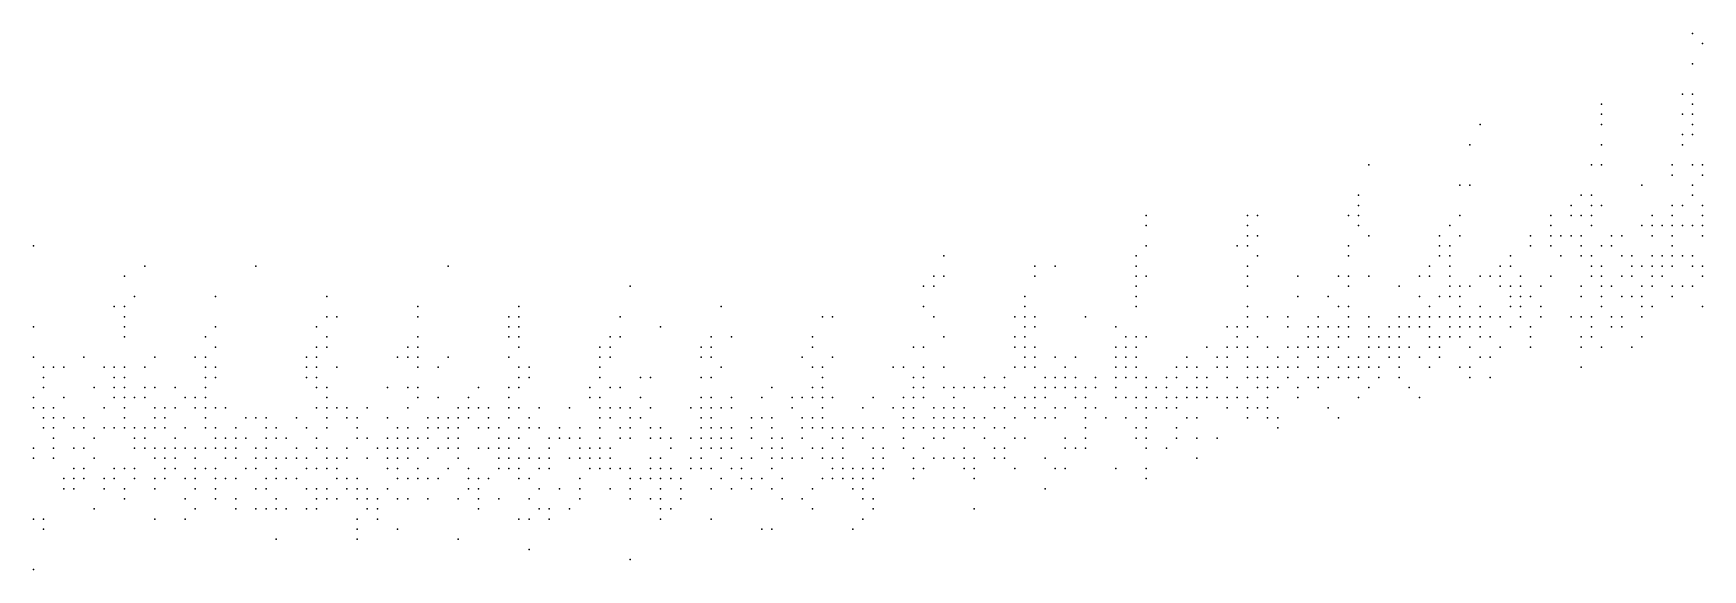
# Model space of a CAD drawing. Header units: millimetres. Extents: x -0.23 to 0.94, y -0.89 to 1.25.
# Drawn here: x 0.2952 to 0.3117, y 1.2129 to 1.2182 of the extents above; entities that cross this region are included whole.
import ezdxf

# ---------------------------------------------------------------- set-up
doc = ezdxf.new("R2010")
doc.units = ezdxf.units.MM

msp = doc.modelspace()

# ---------------------------------------------------------------- linework, layer by layer
at = {"layer": 'mainlayer', "color": 7, "lineweight": -3}
for p in [(0.3116, 1.2182), (0.3117, 1.2181), (0.3116, 1.2179), (0.3116, 1.2179), (0.3115, 1.2176), (0.3115, 1.2176), (0.3115, 1.2176), (0.3116, 1.2176), (0.3107, 1.2175), (0.3107, 1.2174), (0.3115, 1.2174), (0.3116, 1.2175), (0.3116, 1.2174), (0.3095, 1.2173), (0.3107, 1.2173), (0.3116, 1.2173), (0.3094, 1.2171), (0.3107, 1.2171), (0.3115, 1.2172), (0.3115, 1.2171), (0.3116, 1.2172), (0.3084, 1.2169), (0.3106, 1.2169), (0.3106, 1.2169), (0.3107, 1.2169), (0.3114, 1.2169), (0.3116, 1.2169), (0.3116, 1.2169), (0.3117, 1.2169), (0.3114, 1.2168), (0.3117, 1.2168), (0.3083, 1.2166), (0.3093, 1.2167), (0.3094, 1.2167), (0.3105, 1.2166), (0.3106, 1.2166), (0.3111, 1.2167), (0.3116, 1.2167), (0.3116, 1.2167), (0.3116, 1.2166), (0.3116, 1.2166), (0.3116, 1.2166), (0.3062, 1.2164), (0.3072, 1.2164), (0.3073, 1.2164), (0.3073, 1.2164), (0.3082, 1.2164), (0.3083, 1.2165), (0.3083, 1.2165), (0.3083, 1.2164), (0.3083, 1.2164), (0.3093, 1.2164), (0.3102, 1.2164), (0.3104, 1.2165), (0.3104, 1.2164), (0.3105, 1.2164), (0.3105, 1.2164), (0.3106, 1.2165), (0.3106, 1.2164), (0.3107, 1.2165), (0.3112, 1.2164), (0.3114, 1.2165), (0.3114, 1.2165), (0.3114, 1.2164), (0.3114, 1.2164), (0.3115, 1.2165), (0.3117, 1.2165), (0.3117, 1.2164), (0.3062, 1.2163), (0.3072, 1.2163), (0.3083, 1.2163), (0.3092, 1.2163), (0.3092, 1.2163), (0.3102, 1.2163), (0.3102, 1.2163), (0.3106, 1.2163), (0.3106, 1.2163), (0.3111, 1.2163), (0.3112, 1.2163), (0.3113, 1.2163), (0.3114, 1.2163), (0.3115, 1.2163), (0.3115, 1.2163), (0.3115, 1.2163), (0.3116, 1.2163), (0.3116, 1.2163), (0.3116, 1.2163), (0.3117, 1.2163), (0.2952, 1.2161), (0.3062, 1.2161), (0.3071, 1.2161), (0.3072, 1.2162), (0.3072, 1.2161), (0.3072, 1.2161), (0.3073, 1.2162), (0.3082, 1.2161), (0.3084, 1.2162), (0.3091, 1.2162), (0.3091, 1.2161), (0.3092, 1.2161), (0.3092, 1.2161), (0.3093, 1.2162), (0.31, 1.2162), (0.31, 1.2161), (0.3102, 1.2162), (0.3102, 1.2162), (0.3102, 1.2161), (0.3103, 1.2162), (0.3104, 1.2162), (0.3105, 1.2162), (0.3105, 1.2161), (0.3105, 1.2161), (0.3105, 1.2161), (0.3107, 1.2161), (0.3108, 1.2162), (0.3108, 1.2161), (0.3109, 1.2162), (0.3112, 1.2162), (0.3114, 1.2162), (0.3114, 1.2162), (0.3114, 1.2162), (0.3114, 1.2162), (0.3114, 1.2161), (0.3117, 1.2162), (0.2963, 1.2159), (0.2974, 1.2159), (0.2993, 1.2159), (0.3042, 1.216), (0.3051, 1.2159), (0.3053, 1.2159), (0.3061, 1.216), (0.3061, 1.2159), (0.3061, 1.2159), (0.3061, 1.2159), (0.3072, 1.2159), (0.3072, 1.2159), (0.3072, 1.2159), (0.3073, 1.216), (0.3082, 1.216), (0.309, 1.2159), (0.3091, 1.216), (0.3091, 1.216), (0.3091, 1.216), (0.3092, 1.216), (0.3092, 1.2159), (0.3097, 1.2159), (0.3098, 1.216), (0.3098, 1.2159), (0.3103, 1.216), (0.3105, 1.216), (0.3106, 1.216), (0.3106, 1.2159), (0.3107, 1.2159), (0.3109, 1.216), (0.3109, 1.216), (0.311, 1.216), (0.311, 1.2159), (0.311, 1.2159), (0.3111, 1.2159), (0.3111, 1.2159), (0.3112, 1.216), (0.3112, 1.216), (0.3112, 1.2159), (0.3113, 1.216), (0.3113, 1.2159), (0.3114, 1.216), (0.3114, 1.2159), (0.3114, 1.2159), (0.3115, 1.216), (0.3116, 1.216), (0.3116, 1.2159), (0.3116, 1.2159), (0.3116, 1.2159), (0.3117, 1.2159), (0.2961, 1.2158), (0.3041, 1.2158), (0.3041, 1.2158), (0.3042, 1.2158), (0.3042, 1.2158), (0.3051, 1.2158), (0.3061, 1.2158), (0.3062, 1.2158), (0.3072, 1.2158), (0.3077, 1.2158), (0.3081, 1.2158), (0.3082, 1.2158), (0.3084, 1.2158), (0.3089, 1.2158), (0.309, 1.2158), (0.3092, 1.2158), (0.3095, 1.2158), (0.3096, 1.2158), (0.3097, 1.2158), (0.3099, 1.2158), (0.3102, 1.2158), (0.3106, 1.2158), (0.3107, 1.2158), (0.3107, 1.2158), (0.3109, 1.2158), (0.3109, 1.2158), (0.3109, 1.2158), (0.3109, 1.2158), (0.311, 1.2158), (0.3112, 1.2158), (0.3113, 1.2158), (0.3117, 1.2158), (0.3117, 1.2158), (0.2962, 1.2156), (0.297, 1.2156), (0.2981, 1.2156), (0.2981, 1.2156), (0.3011, 1.2157), (0.304, 1.2157), (0.3041, 1.2157), (0.3041, 1.2157), (0.305, 1.2156), (0.3061, 1.2157), (0.3061, 1.2156), (0.3061, 1.2156), (0.3061, 1.2156), (0.3072, 1.2157), (0.3072, 1.2157), (0.3077, 1.2156), (0.308, 1.2156), (0.3082, 1.2157), (0.3087, 1.2157), (0.3089, 1.2156), (0.3091, 1.2156), (0.3092, 1.2157), (0.3092, 1.2157), (0.3092, 1.2157), (0.3092, 1.2156), (0.3093, 1.2157), (0.3093, 1.2156), (0.3093, 1.2156), (0.3094, 1.2157), (0.3097, 1.2157), (0.3098, 1.2157), (0.3098, 1.2157), (0.3098, 1.2156), (0.3099, 1.2157), (0.3099, 1.2156), (0.31, 1.2156), (0.3101, 1.2157), (0.3101, 1.2157), (0.3105, 1.2157), (0.3105, 1.2157), (0.3105, 1.2156), (0.3105, 1.2156), (0.3107, 1.2157), (0.3107, 1.2156), (0.3108, 1.2157), (0.3109, 1.2156), (0.311, 1.2156), (0.3111, 1.2157), (0.3111, 1.2156), (0.3111, 1.2156), (0.3112, 1.2157), (0.3114, 1.2157), (0.3114, 1.2157), (0.3114, 1.2156), (0.3115, 1.2157), (0.3116, 1.2157), (0.296, 1.2155), (0.2961, 1.2155), (0.2961, 1.2155), (0.2961, 1.2154), (0.2961, 1.2154), (0.2961, 1.2154), (0.2981, 1.2154), (0.2982, 1.2154), (0.299, 1.2155), (0.299, 1.2154), (0.299, 1.2154), (0.2999, 1.2154), (0.3, 1.2155), (0.3, 1.2154), (0.301, 1.2154), (0.301, 1.2154), (0.302, 1.2155), (0.303, 1.2154), (0.3031, 1.2154), (0.304, 1.2155), (0.3041, 1.2154), (0.3049, 1.2154), (0.305, 1.2155), (0.305, 1.2154), (0.3051, 1.2154), (0.3056, 1.2154), (0.3061, 1.2155), (0.3072, 1.2155), (0.3072, 1.2154), (0.3074, 1.2154), (0.3074, 1.2154), (0.3076, 1.2154), (0.3079, 1.2154), (0.3081, 1.2155), (0.3082, 1.2155), (0.3082, 1.2154), (0.3084, 1.2154), (0.3084, 1.2154), (0.3084, 1.2154), (0.3087, 1.2154), (0.3088, 1.2154), (0.3089, 1.2154), (0.3089, 1.2154), (0.309, 1.2155), (0.309, 1.2154), (0.3091, 1.2154), (0.3092, 1.2154), (0.3092, 1.2154), (0.3093, 1.2155), (0.3093, 1.2154), (0.3094, 1.2154), (0.3094, 1.2154), (0.3095, 1.2155), (0.3095, 1.2155), (0.3095, 1.2154), (0.3096, 1.2154), (0.3096, 1.2154), (0.3097, 1.2154), (0.3098, 1.2155), (0.3098, 1.2155), (0.3098, 1.2155), (0.3099, 1.2155), (0.3099, 1.2155), (0.3099, 1.2154), (0.3101, 1.2155), (0.3101, 1.2154), (0.3104, 1.2154), (0.3105, 1.2154), (0.3106, 1.2154), (0.3107, 1.2155), (0.3108, 1.2154), (0.3109, 1.2154), (0.3111, 1.2155), (0.3111, 1.2154), (0.3112, 1.2155), (0.3117, 1.2155), (0.2952, 1.2153), (0.2961, 1.2153), (0.2961, 1.2153), (0.297, 1.2153), (0.298, 1.2153), (0.298, 1.2153), (0.2999, 1.2153), (0.3, 1.2153), (0.3014, 1.2153), (0.305, 1.2153), (0.3051, 1.2153), (0.3059, 1.2153), (0.307, 1.2153), (0.3071, 1.2153), (0.3072, 1.2153), (0.3076, 1.2153), (0.3078, 1.2153), (0.3078, 1.2153), (0.3079, 1.2153), (0.308, 1.2153), (0.3081, 1.2153), (0.3082, 1.2153), (0.3082, 1.2153), (0.3084, 1.2153), (0.3086, 1.2153), (0.3087, 1.2153), (0.3088, 1.2153), (0.3089, 1.2153), (0.3089, 1.2153), (0.309, 1.2153), (0.309, 1.2153), (0.3092, 1.2153), (0.3092, 1.2153), (0.3092, 1.2153), (0.3093, 1.2153), (0.3093, 1.2153), (0.3093, 1.2153), (0.3094, 1.2153), (0.3095, 1.2153), (0.3098, 1.2153), (0.31, 1.2153), (0.3106, 1.2153), (0.3106, 1.2153), (0.3108, 1.2153), (0.3109, 1.2153), (0.2961, 1.2152), (0.2961, 1.2152), (0.2969, 1.2152), (0.2969, 1.2152), (0.297, 1.2151), (0.298, 1.2151), (0.2981, 1.2152), (0.2981, 1.2151), (0.2989, 1.2151), (0.299, 1.2152), (0.299, 1.2152), (0.299, 1.2152), (0.299, 1.2151), (0.2999, 1.2152), (0.3, 1.2152), (0.3, 1.2152), (0.3, 1.2151), (0.3, 1.2151), (0.3008, 1.2151), (0.3009, 1.2152), (0.3009, 1.2151), (0.3009, 1.2151), (0.301, 1.2152), (0.3018, 1.2151), (0.3019, 1.2152), (0.3019, 1.2151), (0.3021, 1.2152), (0.3029, 1.2152), (0.3029, 1.2152), (0.3029, 1.2151), (0.3039, 1.2151), (0.304, 1.2151), (0.3042, 1.2152), (0.3049, 1.2152), (0.3049, 1.2152), (0.3049, 1.2151), (0.305, 1.2152), (0.305, 1.2152), (0.305, 1.2151), (0.305, 1.2151), (0.3051, 1.2151), (0.3051, 1.2151), (0.3059, 1.2151), (0.306, 1.2152), (0.306, 1.2151), (0.306, 1.2151), (0.3061, 1.2152), (0.3061, 1.2151), (0.3062, 1.2152), (0.3068, 1.2151), (0.3068, 1.2151), (0.307, 1.2151), (0.307, 1.2151), (0.3071, 1.2152), (0.3071, 1.2151), (0.3071, 1.2151), (0.3072, 1.2151), (0.3073, 1.2152), (0.3074, 1.2151), (0.3076, 1.2151), (0.3077, 1.2151), (0.3078, 1.2152), (0.3078, 1.2151), (0.3079, 1.2152), (0.3079, 1.2152), (0.3079, 1.2151), (0.3079, 1.2151), (0.3079, 1.2151), (0.308, 1.2151), (0.308, 1.2151), (0.308, 1.2151), (0.3081, 1.2152), (0.3081, 1.2152), (0.3081, 1.2151), (0.3081, 1.2151), (0.3081, 1.2151), (0.3082, 1.2152), (0.3084, 1.2152), (0.3084, 1.2151), (0.3085, 1.2152), (0.3085, 1.2152), (0.3085, 1.2151), (0.3085, 1.2151), (0.3086, 1.2152), (0.3086, 1.2151), (0.3087, 1.2152), (0.3087, 1.2151), (0.3087, 1.2151), (0.3088, 1.2151), (0.309, 1.2152), (0.309, 1.2151), (0.3091, 1.2152), (0.3091, 1.2151), (0.3091, 1.2151), (0.3091, 1.2151), (0.3092, 1.2152), (0.3093, 1.2152), (0.3093, 1.2152), (0.3094, 1.2151), (0.3094, 1.2151), (0.3095, 1.2152), (0.3096, 1.2152), (0.3096, 1.2152), (0.3097, 1.2151), (0.31, 1.2152), (0.31, 1.2151), (0.3105, 1.2152), (0.3105, 1.2151), (0.3106, 1.2152), (0.3107, 1.2151), (0.3107, 1.2151), (0.311, 1.2151), (0.3111, 1.2152), (0.2952, 1.215), (0.2953, 1.2149), (0.2954, 1.2149), (0.2954, 1.2149), (0.2955, 1.2149), (0.2957, 1.215), (0.2959, 1.2149), (0.296, 1.2149), (0.2961, 1.2149), (0.2963, 1.2149), (0.2964, 1.215), (0.2968, 1.215), (0.2969, 1.215), (0.2969, 1.2149), (0.297, 1.2149), (0.2979, 1.215), (0.2979, 1.2149), (0.298, 1.215), (0.298, 1.2149), (0.298, 1.2149), (0.2982, 1.2149), (0.2988, 1.215), (0.2988, 1.215), (0.2989, 1.215), (0.2989, 1.215), (0.299, 1.215), (0.299, 1.2149), (0.2992, 1.2149), (0.2993, 1.215), (0.2999, 1.215), (0.2999, 1.215), (0.3, 1.2149), (0.3001, 1.2149), (0.3008, 1.215), (0.3008, 1.2149), (0.3009, 1.215), (0.3018, 1.215), (0.3018, 1.215), (0.3018, 1.215), (0.3019, 1.215), (0.3019, 1.215), (0.302, 1.2149), (0.3028, 1.215), (0.3029, 1.2149), (0.303, 1.2149), (0.3031, 1.215), (0.3037, 1.2149), (0.3038, 1.2149), (0.304, 1.2149), (0.3042, 1.2149), (0.3042, 1.2149), (0.3049, 1.2149), (0.305, 1.215), (0.305, 1.2149), (0.3051, 1.215), (0.3051, 1.215), (0.3051, 1.2149), (0.3051, 1.2149), (0.3053, 1.215), (0.3054, 1.2149), (0.3055, 1.215), (0.3059, 1.215), (0.3059, 1.215), (0.3059, 1.2149), (0.3059, 1.2149), (0.306, 1.215), (0.306, 1.215), (0.306, 1.215), (0.306, 1.215), (0.306, 1.2149), (0.306, 1.2149), (0.3061, 1.215), (0.3061, 1.2149), (0.3065, 1.2149), (0.3066, 1.215), (0.3066, 1.2149), (0.3067, 1.2149), (0.3069, 1.215), (0.3069, 1.2149), (0.307, 1.215), (0.307, 1.2149), (0.3072, 1.215), (0.3072, 1.2149), (0.3073, 1.2149), (0.3074, 1.2149), (0.3074, 1.2149), (0.3074, 1.2149), (0.3075, 1.215), (0.3075, 1.2149), (0.3075, 1.2149), (0.3076, 1.2149), (0.3077, 1.215), (0.3077, 1.215), (0.3077, 1.215), (0.3077, 1.2149), (0.3077, 1.2149), (0.3079, 1.215), (0.3079, 1.215), (0.3079, 1.2149), (0.308, 1.215), (0.3081, 1.2149), (0.3081, 1.2149), (0.3082, 1.215), (0.3082, 1.2149), (0.3083, 1.215), (0.3083, 1.215), (0.3083, 1.2149), (0.3084, 1.215), (0.3084, 1.215), (0.3084, 1.215), (0.3084, 1.2149), (0.3084, 1.2149), (0.3085, 1.2149), (0.3086, 1.215), (0.3086, 1.215), (0.3087, 1.215), (0.3087, 1.215), (0.3087, 1.2149), (0.3089, 1.215), (0.3089, 1.215), (0.309, 1.2149), (0.3091, 1.215), (0.3093, 1.2149), (0.3094, 1.2149), (0.3095, 1.215), (0.3096, 1.215), (0.3105, 1.2149), (0.2953, 1.2148), (0.2953, 1.2148), (0.296, 1.2148), (0.2961, 1.2148), (0.2961, 1.2148), (0.2969, 1.2148), (0.2969, 1.2148), (0.297, 1.2148), (0.2979, 1.2148), (0.298, 1.2148), (0.298, 1.2148), (0.3, 1.2148), (0.3001, 1.2148), (0.3008, 1.2148), (0.3012, 1.2148), (0.3012, 1.2148), (0.3013, 1.2148), (0.3013, 1.2148), (0.3018, 1.2148), (0.3019, 1.2148), (0.303, 1.2148), (0.3039, 1.2148), (0.304, 1.2148), (0.304, 1.2148), (0.3046, 1.2148), (0.3048, 1.2148), (0.3052, 1.2148), (0.3053, 1.2148), (0.3054, 1.2148), (0.3055, 1.2148), (0.3055, 1.2148), (0.3057, 1.2148), (0.3059, 1.2148), (0.306, 1.2148), (0.3061, 1.2148), (0.3061, 1.2148), (0.3062, 1.2148), (0.3062, 1.2148), (0.3064, 1.2148), (0.3065, 1.2148), (0.3067, 1.2148), (0.3067, 1.2148), (0.3068, 1.2148), (0.307, 1.2148), (0.3072, 1.2148), (0.3072, 1.2148), (0.3073, 1.2148), (0.3074, 1.2148), (0.3076, 1.2148), (0.3076, 1.2148), (0.3078, 1.2148), (0.3079, 1.2148), (0.308, 1.2148), (0.308, 1.2148), (0.3081, 1.2148), (0.3082, 1.2148), (0.3083, 1.2148), (0.3085, 1.2148), (0.3087, 1.2148), (0.3094, 1.2148), (0.3096, 1.2148), (0.2952, 1.2146), (0.2953, 1.2147), (0.2955, 1.2146), (0.2958, 1.2147), (0.2958, 1.2147), (0.2958, 1.2147), (0.296, 1.2147), (0.296, 1.2146), (0.296, 1.2146), (0.2961, 1.2147), (0.2961, 1.2147), (0.2961, 1.2146), (0.2962, 1.2146), (0.2963, 1.2147), (0.2963, 1.2146), (0.2964, 1.2147), (0.2966, 1.2147), (0.2967, 1.2146), (0.2968, 1.2146), (0.2968, 1.2146), (0.2968, 1.2146), (0.2969, 1.2147), (0.2969, 1.2147), (0.2969, 1.2146), (0.2969, 1.2146), (0.298, 1.2147), (0.2981, 1.2147), (0.2981, 1.2146), (0.2987, 1.2147), (0.2987, 1.2147), (0.2989, 1.2147), (0.299, 1.2147), (0.299, 1.2146), (0.2992, 1.2146), (0.2995, 1.2146), (0.2996, 1.2147), (0.2999, 1.2147), (0.2999, 1.2146), (0.2999, 1.2146), (0.3, 1.2147), (0.3007, 1.2147), (0.3007, 1.2146), (0.3008, 1.2146), (0.3009, 1.2147), (0.301, 1.2147), (0.301, 1.2147), (0.3012, 1.2146), (0.3018, 1.2146), (0.3019, 1.2146), (0.3021, 1.2146), (0.3024, 1.2146), (0.3025, 1.2147), (0.3027, 1.2146), (0.3028, 1.2146), (0.3028, 1.2146), (0.3029, 1.2147), (0.3029, 1.2147), (0.3029, 1.2147), (0.3029, 1.2146), (0.303, 1.2147), (0.303, 1.2146), (0.3031, 1.2146), (0.3031, 1.2146), (0.3035, 1.2146), (0.3038, 1.2146), (0.3038, 1.2146), (0.3039, 1.2147), (0.3039, 1.2146), (0.304, 1.2147), (0.304, 1.2146), (0.304, 1.2146), (0.304, 1.2146), (0.304, 1.2146), (0.304, 1.2146), (0.3042, 1.2147), (0.3043, 1.2147), (0.3043, 1.2147), (0.3043, 1.2146), (0.3044, 1.2147), (0.3044, 1.2147), (0.3045, 1.2147), (0.3046, 1.2147), (0.3047, 1.2147), (0.3048, 1.2147), (0.3049, 1.2146), (0.3049, 1.2146), (0.305, 1.2146), (0.3051, 1.2147), (0.3051, 1.2147), (0.3051, 1.2146), (0.3052, 1.2147), (0.3052, 1.2147), (0.3052, 1.2147), (0.3052, 1.2146), (0.3053, 1.2147), (0.3053, 1.2147), (0.3054, 1.2147), (0.3054, 1.2147), (0.3055, 1.2147), (0.3055, 1.2147), (0.3055, 1.2146), (0.3055, 1.2146), (0.3055, 1.2146), (0.3056, 1.2147), (0.3056, 1.2146), (0.3057, 1.2147), (0.3059, 1.2147), (0.3059, 1.2146), (0.306, 1.2146), (0.306, 1.2146), (0.3061, 1.2146), (0.3062, 1.2147), (0.3062, 1.2146), (0.3062, 1.2146), (0.3063, 1.2147), (0.3064, 1.2147), (0.3064, 1.2146), (0.3064, 1.2146), (0.3064, 1.2146), (0.3064, 1.2146), (0.3064, 1.2146), (0.3065, 1.2146), (0.3065, 1.2146), (0.3066, 1.2147), (0.3066, 1.2146), (0.3066, 1.2146), (0.3067, 1.2147), (0.3067, 1.2146), (0.3067, 1.2146), (0.3068, 1.2147), (0.3068, 1.2147), (0.3068, 1.2146), (0.3069, 1.2146), (0.307, 1.2146), (0.3071, 1.2147), (0.3071, 1.2147), (0.3071, 1.2146), (0.3072, 1.2146), (0.3073, 1.2147), (0.3074, 1.2147), (0.3074, 1.2147), (0.3074, 1.2146), (0.3075, 1.2147), (0.3077, 1.2147), (0.3077, 1.2146), (0.3079, 1.2147), (0.3083, 1.2146), (0.3084, 1.2147), (0.3088, 1.2147), (0.3089, 1.2146), (0.2952, 1.2145), (0.2952, 1.2145), (0.2952, 1.2145), (0.2953, 1.2145), (0.2953, 1.2145), (0.2953, 1.2144), (0.2954, 1.2145), (0.2954, 1.2145), (0.2954, 1.2144), (0.2955, 1.2144), (0.2957, 1.2144), (0.2959, 1.2145), (0.2961, 1.2145), (0.2961, 1.2145), (0.2961, 1.2144), (0.2964, 1.2145), (0.2964, 1.2144), (0.2965, 1.2145), (0.2965, 1.2144), (0.2966, 1.2145), (0.2968, 1.2145), (0.2968, 1.2145), (0.2969, 1.2145), (0.2969, 1.2145), (0.2969, 1.2144), (0.2969, 1.2144), (0.2969, 1.2144), (0.2969, 1.2144), (0.297, 1.2145), (0.297, 1.2145), (0.297, 1.2145), (0.297, 1.2145), (0.2971, 1.2145), (0.2973, 1.2144), (0.2973, 1.2144), (0.2974, 1.2144), (0.2975, 1.2144), (0.2975, 1.2144), (0.2978, 1.2144), (0.298, 1.2145), (0.2981, 1.2145), (0.2981, 1.2144), (0.2982, 1.2145), (0.2983, 1.2145), (0.2983, 1.2144), (0.2984, 1.2144), (0.2985, 1.2145), (0.2987, 1.2144), (0.2989, 1.2145), (0.2989, 1.2145), (0.2991, 1.2144), (0.2992, 1.2144), (0.2993, 1.2144), (0.2994, 1.2145), (0.2994, 1.2144), (0.2995, 1.2145), (0.2995, 1.2144), (0.2996, 1.2145), (0.2997, 1.2145), (0.2997, 1.2144), (0.2999, 1.2145), (0.2999, 1.2144), (0.2999, 1.2144), (0.3, 1.2145), (0.3001, 1.2144), (0.3002, 1.2145), (0.3005, 1.2145), (0.3008, 1.2145), (0.3008, 1.2144), (0.3008, 1.2144), (0.3009, 1.2145), (0.3009, 1.2144), (0.3009, 1.2144), (0.3009, 1.2144), (0.3009, 1.2144), (0.3009, 1.2144), (0.301, 1.2145), (0.3011, 1.2145), (0.3011, 1.2144), (0.3012, 1.2144), (0.3012, 1.2144), (0.3012, 1.2144), (0.3013, 1.2145), (0.3013, 1.2145), (0.3013, 1.2145), (0.3017, 1.2145), (0.3018, 1.2145), (0.3018, 1.2144), (0.3019, 1.2145), (0.3019, 1.2145), (0.3019, 1.2145), (0.3019, 1.2145), (0.3019, 1.2144), (0.302, 1.2145), (0.3021, 1.2145), (0.3023, 1.2144), (0.3024, 1.2144), (0.3025, 1.2144), (0.3027, 1.2145), (0.3028, 1.2144), (0.3029, 1.2144), (0.3029, 1.2144), (0.303, 1.2145), (0.303, 1.2144), (0.3034, 1.2145), (0.3037, 1.2145), (0.3038, 1.2145), (0.3038, 1.2144), (0.3038, 1.2144), (0.3039, 1.2145), (0.3039, 1.2145), (0.3039, 1.2145), (0.3039, 1.2144), (0.3041, 1.2145), (0.3041, 1.2144), (0.3042, 1.2145), (0.3042, 1.2144), (0.3043, 1.2145), (0.3043, 1.2144), (0.3044, 1.2145), (0.3044, 1.2144), (0.3044, 1.2144), (0.3045, 1.2144), (0.3045, 1.2144), (0.3046, 1.2144), (0.3047, 1.2145), (0.3047, 1.2145), (0.3048, 1.2145), (0.3049, 1.2144), (0.3049, 1.2144), (0.305, 1.2145), (0.3051, 1.2145), (0.3051, 1.2144), (0.3051, 1.2144), (0.3052, 1.2144), (0.3052, 1.2144), (0.3052, 1.2144), (0.3053, 1.2145), (0.3053, 1.2144), (0.3054, 1.2145), (0.3056, 1.2145), (0.3056, 1.2144), (0.3056, 1.2144), (0.3057, 1.2145), (0.3057, 1.2145), (0.3057, 1.2145), (0.3058, 1.2144), (0.306, 1.2144), (0.3061, 1.2145), (0.3061, 1.2145), (0.3061, 1.2145), (0.3062, 1.2145), (0.3062, 1.2144), (0.3063, 1.2145), (0.3064, 1.2145), (0.3065, 1.2145), (0.3065, 1.2145), (0.3066, 1.2144), (0.3067, 1.2144), (0.307, 1.2145), (0.3072, 1.2145), (0.3072, 1.2144), (0.3073, 1.2145), (0.3074, 1.2145), (0.3074, 1.2144), (0.3075, 1.2144), (0.308, 1.2145), (0.3081, 1.2144), (0.2953, 1.2143), (0.2953, 1.2143), (0.2954, 1.2143), (0.2954, 1.2143), (0.2956, 1.2143), (0.2956, 1.2143), (0.2956, 1.2143), (0.2957, 1.2143), (0.2959, 1.2143), (0.2959, 1.2143), (0.2959, 1.2143), (0.296, 1.2143), (0.2961, 1.2143), (0.2962, 1.2143), (0.2963, 1.2143), (0.2964, 1.2143), (0.2965, 1.2143), (0.2965, 1.2143), (0.2967, 1.2143), (0.2969, 1.2143), (0.297, 1.2143), (0.2972, 1.2143), (0.2975, 1.2143), (0.2976, 1.2143), (0.2979, 1.2143), (0.2981, 1.2143), (0.2981, 1.2143), (0.2984, 1.2143), (0.2984, 1.2143), (0.2988, 1.2143), (0.2989, 1.2143), (0.2991, 1.2143), (0.2992, 1.2143), (0.2993, 1.2143), (0.2993, 1.2143), (0.2994, 1.2143), (0.2996, 1.2143), (0.2997, 1.2143), (0.2998, 1.2143), (0.3, 1.2143), (0.3, 1.2143), (0.3001, 1.2143), (0.3002, 1.2143), (0.3002, 1.2143), (0.3004, 1.2143), (0.3006, 1.2143), (0.3008, 1.2143), (0.3008, 1.2143), (0.301, 1.2143), (0.301, 1.2143), (0.3011, 1.2143), (0.3013, 1.2143), (0.3014, 1.2143), (0.3014, 1.2143), (0.3014, 1.2143), (0.3018, 1.2143), (0.3018, 1.2143), (0.3019, 1.2143), (0.3019, 1.2143), (0.302, 1.2143), (0.302, 1.2143), (0.3021, 1.2143), (0.3021, 1.2143), (0.3023, 1.2143), (0.3025, 1.2143), (0.3025, 1.2143), (0.3025, 1.2143), (0.3028, 1.2143), (0.3029, 1.2143), (0.3029, 1.2143), (0.303, 1.2143), (0.3031, 1.2143), (0.3031, 1.2143), (0.3032, 1.2143), (0.3033, 1.2143), (0.3033, 1.2143), (0.3033, 1.2143), (0.3034, 1.2143), (0.3034, 1.2143), (0.3034, 1.2143), (0.3035, 1.2143), (0.3036, 1.2143), (0.3038, 1.2143), (0.3038, 1.2143), (0.3039, 1.2143), (0.304, 1.2143), (0.3041, 1.2143), (0.3042, 1.2143), (0.3042, 1.2143), (0.3043, 1.2143), (0.3043, 1.2143), (0.3044, 1.2143), (0.3044, 1.2143), (0.3044, 1.2143), (0.3045, 1.2143), (0.3047, 1.2143), (0.3048, 1.2143), (0.3048, 1.2143), (0.3056, 1.2143), (0.3061, 1.2143), (0.3062, 1.2143), (0.3062, 1.2143), (0.3062, 1.2143), (0.3065, 1.2143), (0.3075, 1.2143), (0.2952, 1.2141), (0.2952, 1.2141), (0.2954, 1.2142), (0.2954, 1.2141), (0.2954, 1.2141), (0.2956, 1.2141), (0.2956, 1.2141), (0.2957, 1.2141), (0.2957, 1.2141), (0.2958, 1.2142), (0.2962, 1.2142), (0.2962, 1.2141), (0.2963, 1.2142), (0.2963, 1.2141), (0.2964, 1.2141), (0.2964, 1.2141), (0.2964, 1.2141), (0.2965, 1.2141), (0.2966, 1.2142), (0.2966, 1.2141), (0.2966, 1.2141), (0.2967, 1.2141), (0.2968, 1.2141), (0.2969, 1.2141), (0.2969, 1.2141), (0.2969, 1.2141), (0.2969, 1.2141), (0.297, 1.2142), (0.297, 1.2141), (0.297, 1.2141), (0.2971, 1.2142), (0.2971, 1.2142), (0.2971, 1.2142), (0.2971, 1.2142), (0.2971, 1.2141), (0.2972, 1.2142), (0.2972, 1.2141), (0.2973, 1.2142), (0.2973, 1.2142), (0.2973, 1.2142), (0.2974, 1.2141), (0.2975, 1.2142), (0.2975, 1.2141), (0.2975, 1.2141), (0.2975, 1.2141), (0.2976, 1.2142), (0.2977, 1.2142), (0.2977, 1.2142), (0.2978, 1.2141), (0.298, 1.2142), (0.298, 1.2141), (0.2981, 1.2141), (0.2983, 1.2141), (0.2983, 1.2141), (0.2984, 1.2142), (0.2985, 1.2142), (0.2986, 1.2141), (0.2987, 1.2142), (0.2987, 1.2141), (0.2987, 1.2141), (0.2988, 1.2142), (0.2988, 1.2141), (0.2989, 1.2142), (0.2989, 1.2142), (0.2989, 1.2141), (0.2989, 1.2141), (0.299, 1.2142), (0.299, 1.2141), (0.299, 1.2141), (0.2991, 1.2142), (0.2992, 1.2141), (0.2993, 1.2142), (0.2993, 1.2141), (0.2994, 1.2142), (0.2994, 1.2141), (0.2994, 1.2141), (0.2994, 1.2141), (0.2994, 1.2141), (0.2996, 1.2141), (0.2996, 1.2141), (0.2997, 1.2141), (0.2998, 1.2142), (0.2998, 1.2142), (0.2998, 1.2141), (0.2998, 1.2141), (0.2998, 1.2141), (0.2999, 1.2142), (0.2999, 1.2142), (0.2999, 1.2141), (0.3, 1.2142), (0.3001, 1.2141), (0.3003, 1.2142), (0.3003, 1.2141), (0.3004, 1.2142), (0.3005, 1.2142), (0.3006, 1.2142), (0.3006, 1.2141), (0.3006, 1.2141), (0.3006, 1.2141), (0.3007, 1.2141), (0.3008, 1.2142), (0.3008, 1.2142), (0.3008, 1.2142), (0.3008, 1.2141), (0.3009, 1.2141), (0.3009, 1.2141), (0.301, 1.2142), (0.3011, 1.2142), (0.3013, 1.2142), (0.3013, 1.2142), (0.3014, 1.2142), (0.3015, 1.2142), (0.3015, 1.2141), (0.3017, 1.2142), (0.3018, 1.2142), (0.3018, 1.2141), (0.3018, 1.2141), (0.3019, 1.2142), (0.3019, 1.2142), (0.3019, 1.2141), (0.302, 1.2142), (0.302, 1.2141), (0.302, 1.2141), (0.3021, 1.2142), (0.3021, 1.2141), (0.3021, 1.2141), (0.3023, 1.2142), (0.3024, 1.2141), (0.3025, 1.2142), (0.3025, 1.2142), (0.3025, 1.2141), (0.3026, 1.2142), (0.3026, 1.2141), (0.3028, 1.2142), (0.3029, 1.2141), (0.3029, 1.2141), (0.303, 1.2141), (0.303, 1.2141), (0.3031, 1.2142), (0.3032, 1.2142), (0.3032, 1.2142), (0.3032, 1.2141), (0.3034, 1.2142), (0.3035, 1.2141), (0.3036, 1.2141), (0.3038, 1.2142), (0.3038, 1.2141), (0.304, 1.2141), (0.3041, 1.2142), (0.3041, 1.2142), (0.3042, 1.2142), (0.3044, 1.2141), (0.3046, 1.2142), (0.3046, 1.2142), (0.3047, 1.2141), (0.3047, 1.2141), (0.3048, 1.2141), (0.3048, 1.2141), (0.3049, 1.2142), (0.305, 1.2142), (0.3054, 1.2142), (0.3054, 1.2141), (0.3055, 1.2141), (0.3056, 1.2142), (0.3056, 1.2142), (0.3056, 1.2142), (0.3056, 1.2141), (0.3061, 1.2142), (0.3062, 1.2142), (0.3062, 1.2141), (0.3064, 1.2141), (0.3065, 1.2142), (0.3067, 1.2142), (0.3069, 1.2142), (0.2952, 1.214), (0.2954, 1.214), (0.2958, 1.214), (0.2958, 1.214), (0.2964, 1.214), (0.2965, 1.214), (0.2965, 1.214), (0.2966, 1.214), (0.2966, 1.214), (0.2968, 1.214), (0.2968, 1.214), (0.2971, 1.214), (0.2972, 1.214), (0.2972, 1.214), (0.2974, 1.214), (0.2974, 1.214), (0.2974, 1.214), (0.2975, 1.214), (0.2976, 1.214), (0.2977, 1.214), (0.2977, 1.214), (0.2978, 1.214), (0.2979, 1.214), (0.2979, 1.214), (0.2981, 1.214), (0.2981, 1.214), (0.2982, 1.214), (0.2983, 1.214), (0.2983, 1.214), (0.2985, 1.214), (0.2985, 1.214), (0.2985, 1.214), (0.2987, 1.214), (0.2988, 1.214), (0.2988, 1.214), (0.2988, 1.214), (0.2989, 1.214), (0.2989, 1.214), (0.2991, 1.214), (0.2991, 1.214), (0.2994, 1.214), (0.2998, 1.214), (0.2999, 1.214), (0.3, 1.214), (0.3001, 1.214), (0.3001, 1.214), (0.3001, 1.214), (0.3001, 1.214), (0.3002, 1.214), (0.3002, 1.214), (0.3003, 1.214), (0.3003, 1.214), (0.3003, 1.214), (0.3005, 1.214), (0.3005, 1.214), (0.3006, 1.214), (0.3007, 1.214), (0.3007, 1.214), (0.3008, 1.214), (0.3009, 1.214), (0.3013, 1.214), (0.3014, 1.214), (0.3017, 1.214), (0.3018, 1.214), (0.302, 1.214), (0.3022, 1.214), (0.3022, 1.214), (0.3023, 1.214), (0.3023, 1.214), (0.3023, 1.214), (0.3025, 1.214), (0.3025, 1.214), (0.3025, 1.214), (0.3026, 1.214), (0.3027, 1.214), (0.3027, 1.214), (0.3027, 1.214), (0.3027, 1.214), (0.3027, 1.214), (0.3028, 1.214), (0.3028, 1.214), (0.303, 1.214), (0.3031, 1.214), (0.3031, 1.214), (0.3031, 1.214), (0.3032, 1.214), (0.3035, 1.214), (0.3036, 1.214), (0.3039, 1.214), (0.3041, 1.214), (0.3042, 1.214), (0.3043, 1.214), (0.3044, 1.214), (0.3044, 1.214), (0.3045, 1.214), (0.3045, 1.214), (0.3045, 1.214), (0.3047, 1.214), (0.3048, 1.214), (0.3052, 1.214), (0.3052, 1.214), (0.3067, 1.214), (0.2955, 1.2138), (0.2955, 1.2138), (0.2955, 1.2138), (0.2956, 1.2139), (0.2956, 1.2138), (0.2957, 1.2139), (0.2957, 1.2138), (0.2959, 1.2138), (0.296, 1.2139), (0.296, 1.2138), (0.2961, 1.2139), (0.2961, 1.2139), (0.2962, 1.2139), (0.2962, 1.2139), (0.2962, 1.2138), (0.2964, 1.2138), (0.2965, 1.2139), (0.2965, 1.2138), (0.2966, 1.2139), (0.2967, 1.2138), (0.2968, 1.2139), (0.2968, 1.2138), (0.2969, 1.2139), (0.297, 1.2139), (0.297, 1.2139), (0.297, 1.2138), (0.2971, 1.2138), (0.2971, 1.2138), (0.2972, 1.2138), (0.2973, 1.2139), (0.2973, 1.2139), (0.2974, 1.2139), (0.2975, 1.2138), (0.2976, 1.2139), (0.2976, 1.2139), (0.2976, 1.2138), (0.2977, 1.2138), (0.2977, 1.2138), (0.2978, 1.2138), (0.2979, 1.2139), (0.298, 1.2139), (0.2981, 1.2139), (0.2982, 1.2139), (0.2982, 1.2139), (0.2982, 1.2138), (0.2983, 1.2138), (0.2984, 1.2138), (0.2984, 1.2138), (0.2984, 1.2138), (0.2987, 1.2139), (0.2987, 1.2139), (0.2988, 1.2139), (0.2988, 1.2138), (0.2988, 1.2138), (0.2989, 1.2138), (0.299, 1.2139), (0.299, 1.2138), (0.2991, 1.2138), (0.2991, 1.2138), (0.2992, 1.2138), (0.2993, 1.2139), (0.2993, 1.2139), (0.2995, 1.2139), (0.2995, 1.2139), (0.2995, 1.2139), (0.2995, 1.2138), (0.2996, 1.2138), (0.2996, 1.2138), (0.2997, 1.2138), (0.2998, 1.2139), (0.2999, 1.2139), (0.3, 1.2139), (0.3, 1.2138), (0.3, 1.2138), (0.3001, 1.2138), (0.3002, 1.2139), (0.3002, 1.2139), (0.3002, 1.2139), (0.3003, 1.2139), (0.3003, 1.2139), (0.3006, 1.2138), (0.3007, 1.2139), (0.3008, 1.2139), (0.3008, 1.2139), (0.3009, 1.2139), (0.301, 1.2139), (0.3011, 1.2139), (0.3011, 1.2138), (0.3012, 1.2138), (0.3013, 1.2139), (0.3013, 1.2138), (0.3013, 1.2138), (0.3014, 1.2139), (0.3014, 1.2139), (0.3014, 1.2138), (0.3015, 1.2139), (0.3015, 1.2139), (0.3015, 1.2138), (0.3015, 1.2138), (0.3016, 1.2138), (0.3017, 1.2139), (0.3017, 1.2139), (0.3018, 1.2139), (0.3019, 1.2139), (0.302, 1.2138), (0.302, 1.2138), (0.3021, 1.2139), (0.3022, 1.2139), (0.3022, 1.2139), (0.3022, 1.2138), (0.3022, 1.2138), (0.3023, 1.2138), (0.3023, 1.2138), (0.3024, 1.2138), (0.3025, 1.2139), (0.3026, 1.2138), (0.3026, 1.2138), (0.303, 1.2138), (0.3031, 1.2139), (0.3031, 1.2139), (0.3031, 1.2138), (0.3032, 1.2139), (0.3032, 1.2138), (0.3032, 1.2138), (0.3033, 1.2139), (0.3033, 1.2138), (0.3034, 1.2139), (0.3034, 1.2138), (0.3035, 1.2139), (0.3035, 1.2138), (0.3036, 1.2139), (0.3039, 1.2139), (0.3039, 1.2138), (0.304, 1.2139), (0.3044, 1.2139), (0.3045, 1.2139), (0.3045, 1.2139), (0.3045, 1.2138), (0.3049, 1.2139), (0.3053, 1.2139), (0.3054, 1.2139), (0.3059, 1.2139), (0.3062, 1.2139), (0.3062, 1.2138), (0.2955, 1.2137), (0.2956, 1.2137), (0.2959, 1.2137), (0.2961, 1.2137), (0.2961, 1.2136), (0.2964, 1.2137), (0.2967, 1.2136), (0.2968, 1.2137), (0.297, 1.2137), (0.297, 1.2136), (0.2972, 1.2136), (0.2972, 1.2136), (0.2974, 1.2137), (0.2975, 1.2137), (0.2976, 1.2136), (0.2979, 1.2137), (0.298, 1.2137), (0.298, 1.2136), (0.2981, 1.2137), (0.2981, 1.2136), (0.2982, 1.2136), (0.2982, 1.2136), (0.2983, 1.2137), (0.2984, 1.2137), (0.2984, 1.2136), (0.2985, 1.2137), (0.2985, 1.2136), (0.2986, 1.2136), (0.2987, 1.2137), (0.2987, 1.2137), (0.2988, 1.2136), (0.2989, 1.2136), (0.2991, 1.2136), (0.2991, 1.2136), (0.2994, 1.2136), (0.2995, 1.2137), (0.2996, 1.2137), (0.2996, 1.2137), (0.2996, 1.2136), (0.2998, 1.2136), (0.3001, 1.2136), (0.3002, 1.2137), (0.3004, 1.2137), (0.3004, 1.2137), (0.3006, 1.2137), (0.3006, 1.2136), (0.3009, 1.2137), (0.3011, 1.2137), (0.3011, 1.2136), (0.3011, 1.2136), (0.3013, 1.2136), (0.3013, 1.2136), (0.3014, 1.2137), (0.3014, 1.2136), (0.3016, 1.2137), (0.3016, 1.2137), (0.3016, 1.2136), (0.3019, 1.2137), (0.3021, 1.2137), (0.3021, 1.2137), (0.3021, 1.2137), (0.3023, 1.2137), (0.3025, 1.2137), (0.3025, 1.2137), (0.3026, 1.2136), (0.3028, 1.2136), (0.3029, 1.2137), (0.3033, 1.2137), (0.3033, 1.2137), (0.3034, 1.2137), (0.3034, 1.2136), (0.3035, 1.2136), (0.3052, 1.2137), (0.2958, 1.2135), (0.2968, 1.2135), (0.2972, 1.2135), (0.2974, 1.2135), (0.2975, 1.2135), (0.2976, 1.2135), (0.2977, 1.2135), (0.2977, 1.2135), (0.2979, 1.2135), (0.298, 1.2135), (0.2985, 1.2135), (0.2986, 1.2135), (0.2996, 1.2135), (0.3002, 1.2135), (0.3003, 1.2135), (0.3005, 1.2135), (0.3014, 1.2135), (0.3015, 1.2135), (0.3015, 1.2135), (0.3029, 1.2135), (0.3035, 1.2135), (0.3045, 1.2135), (0.2952, 1.2134), (0.2952, 1.2134), (0.2953, 1.2134), (0.2953, 1.2133), (0.2964, 1.2134), (0.2967, 1.2134), (0.2984, 1.2134), (0.2984, 1.2133), (0.2986, 1.2134), (0.2988, 1.2133), (0.3, 1.2134), (0.3001, 1.2134), (0.3003, 1.2134), (0.3003, 1.2134), (0.3014, 1.2134), (0.3019, 1.2134), (0.3024, 1.2133), (0.3024, 1.2133), (0.3025, 1.2133), (0.3033, 1.2133), (0.3034, 1.2134), (0.2976, 1.2132), (0.2984, 1.2132), (0.2994, 1.2132), (0.3001, 1.2131), (0.3011, 1.213), (0.2952, 1.2129)]:
    msp.add_point(p, dxfattribs=at)

doc.saveas('drawing.dxf')
